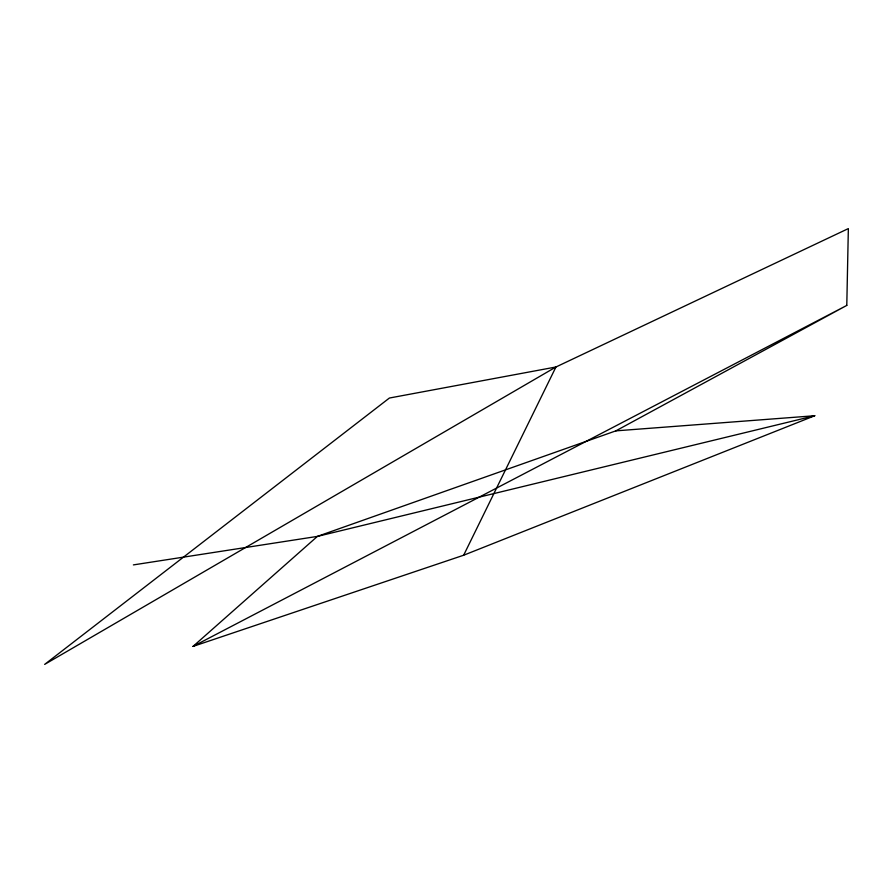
<?xml version="1.0" encoding="UTF-8"?>
<svg xmlns="http://www.w3.org/2000/svg" width="893" height="893" viewBox="0 0 893 893"><rect width="100%" height="100%" fill="white"/><g stroke="black" fill="none" stroke-linecap="round" stroke-linejoin="round"><path stroke-width="1.34" d="M846.787 305.417L848.35 228.597L555.937 367.001L44.65 664.403L389.404 398.032L555.937 367.001L463.657 555.223L193.022 646.409L317.383 536.403L615.857 430.861L846.787 305.417L193.022 646.409M463.657 555.223L814.762 415.736L615.857 430.861M814.762 415.736L317.383 536.403L133.381 564.901"/></g></svg>
